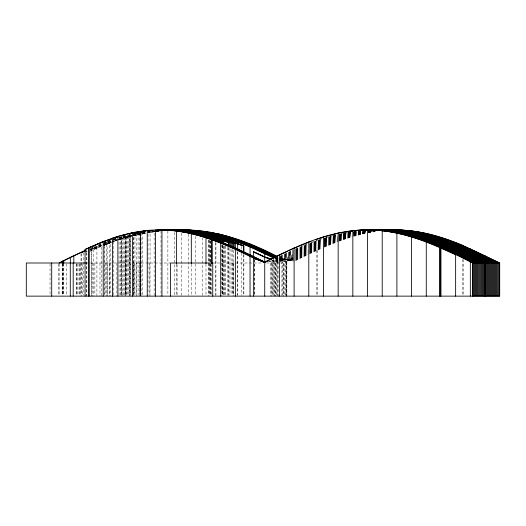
<?xml version="1.0" encoding="UTF-8"?>
<svg xmlns="http://www.w3.org/2000/svg" width="526" height="526" viewBox="0 0 526 526"><rect width="100%" height="100%" fill="white"/><g stroke="black" fill="none" stroke-linecap="round" stroke-linejoin="round"><path stroke-width="0.39" stroke-dasharray="2.63 1.97" d="M84.995 250.724L86.586 249.909L86.586 296.138M280.148 261.442L282.33 260.357L285.782 259.916L293.409 256.175M278.109 259.489L274.178 261.435L274.178 296.138M278.123 259.949L274.881 261.553L274.881 296.138M278.142 260.409L275.585 261.678L275.585 296.138M278.169 260.87L276.295 261.797L276.295 296.138M278.208 261.317L276.998 261.922L276.998 296.138M278.03 257.655L271.1 261.074L271.1 296.138M278.057 258.108L271.916 261.139L271.916 296.138M278.083 258.562L272.731 261.212L272.731 296.138M278.096 259.022L273.467 261.31L273.467 296.138M293.416 257.562L286.506 260.975L286.506 296.138M293.37 258.049L286.742 261.323L286.742 296.138M293.37 256.655L286.026 260.265L286.026 296.138M293.39 257.109L286.262 260.62L286.262 296.138M293.37 254.36L280.154 260.83L286.861 261.494L293.376 258.49M280.154 261.304L293.37 254.821M283.225 260.245L293.376 255.268M293.416 255.708L284.507 260.081L284.507 296.138M295.573 260.252L308.052 254.15M295.573 260.666L308.052 254.545M280.154 259.89L293.37 253.453M280.154 260.357L293.37 253.907M295.573 259.785L308.052 253.696M280.154 259.423L293.37 253.006M295.573 258.851L308.052 252.796M295.573 259.318L308.052 253.249M280.154 258.483L293.37 252.112M280.154 258.95L293.37 252.552M295.573 258.384L308.052 252.349M280.154 258.016L293.37 251.665M295.573 257.918L308.052 251.901M89.88 251.165L101.781 245.681M280.154 257.549L293.37 251.224M295.573 257.451L308.052 251.461M280.154 257.089L293.37 250.784M295.573 256.984L308.052 251.02M280.154 256.622L293.37 250.343M295.573 256.524L308.052 250.58M280.154 256.162L293.37 249.909M295.573 256.063L308.052 250.146M295.573 255.603L308.052 249.712M309.525 253.841L322.063 248.094M295.573 255.143L308.052 249.285M85.067 252.02L87.132 251.06M295.573 254.689L308.052 248.851M295.573 254.229L308.052 248.43M295.573 253.775L308.052 248.009M295.573 253.328L308.052 247.588M309.525 253.46L322.004 247.733M295.573 252.875L308.052 247.174M295.573 252.427L308.052 246.76M309.525 253.006L322.004 247.319M309.525 252.559L322.004 246.904M295.573 251.987L308.052 246.352M309.525 252.112L322.004 246.49M295.573 251.54L308.052 245.944M309.525 251.665L322.004 246.089M295.573 251.099L308.052 245.543M309.525 251.224L322.004 245.681M89.972 249.574L101.722 244.373M91.281 296.138L91.281 249.403L101.702 244.794M295.573 250.665L308.052 245.142M309.525 250.784L322.004 245.287M295.573 250.225L308.052 244.748M101.781 245.82L93.326 249.521L93.326 296.138M309.525 250.35L322.004 244.886M89.972 249.778L101.722 244.662M295.573 249.791L308.052 244.353M309.525 249.916L322.004 244.498M89.985 251.257L102.149 246.043M295.573 249.363L308.052 243.965M309.525 249.482L322.004 244.103M295.573 248.936L297.775 247.989M300.714 246.733L307.322 243.9M309.525 249.054L322.004 243.722M90.709 248.18L94.384 246.622M98.789 244.748L100.992 243.814M103.195 245.044L106.771 243.518L106.771 296.138M103.379 245.241L111.229 241.953M309.525 248.627L322.004 243.341M277.952 257.129L276.479 257.747L277.952 258.444M89.972 248.778L101.722 243.86M309.525 248.2L322.004 242.966M92.175 247.411L94.384 246.497M309.525 247.779L322.004 242.591M91.281 249.403L101.794 245.149M309.525 247.365L322.004 242.223M324.207 247.161L337.422 241.736M85.067 252.099L87.132 251.257M309.525 246.95L322.004 241.861M103.924 244.906L109.756 242.539L109.704 296.138M324.207 246.76L337.422 241.395M309.525 246.543L322.004 241.5M89.972 250.1L101.373 245.563L101.373 296.138M324.207 246.352L337.422 241.04M103.892 244.524L110.197 241.999L110.197 296.138M309.525 246.135L322.004 241.145M103.944 243.834L111.44 240.855M324.207 245.944L337.422 240.691M309.525 245.727L322.004 240.79M324.207 245.543L337.422 240.343M117.14 240.191L103.924 245.333L117.14 240.145L112.768 241.881M309.525 245.326L322.004 240.441M103.918 243.439L111.157 240.612M103.931 245.326L111.295 242.453M276.479 257.655L277.952 257.082M324.207 245.142L337.422 240.001M309.525 244.932L322.004 240.099M103.195 244.025L111.44 240.849M324.207 244.748L337.422 239.665M309.525 244.537L322.004 239.764M103.793 244.366L110.197 241.999M324.207 244.36L337.422 239.33M103.924 242.973L109.802 240.744M112.735 239.632L114.938 238.797M110.269 240.56L104.187 242.861L104.187 296.138M114.076 239.126L115.595 238.548M104.141 244.952L111.012 242.355M111.775 242.065L117.114 240.047M309.525 244.149L322.004 239.429M103.911 244.597L106.771 243.518M103.944 243.742L116.739 238.955L112.189 240.56M324.207 243.972L337.422 239.001M309.525 243.762L322.004 239.106M324.207 243.584L337.422 238.679M310.255 243.111L322.004 238.778M324.207 243.203L337.422 238.363M117.877 239.902L121.552 238.574M311.727 242.203L317.599 240.066M110.269 240.665L104.187 242.861L110.269 240.711M113.314 239.567L115.595 238.738M324.207 242.828L337.422 238.054M324.246 242.447L337.39 237.759M113.314 239.632L116.358 238.554M113.36 239.777L116.371 238.719L113.36 239.784M117.134 239.771L113.432 241.072L113.432 295.329M324.246 242.078L337.39 237.456M119.284 239.369L120.691 238.876L120.691 296.138M324.246 241.71L337.39 237.16M111.729 241.48L117.107 239.652M324.246 241.355L337.39 236.864M338.935 241.171L352.072 236.713M324.246 241L337.39 236.582M117.877 239.508L130.665 235.628M119.06 295.323L119.06 239.113L123.123 237.759L123.123 296.138M338.935 240.836L352.072 236.45M324.246 240.652L337.39 236.299M338.935 240.487L352.072 236.167M119.27 237.739L121.355 237.055L121.355 296.138M324.246 240.303L337.39 236.023M338.935 240.145L352.072 235.898M117.877 239.757L131.848 235.464M324.246 239.961L337.39 235.753M119.363 239.284L128.291 236.45L128.291 296.138M338.935 239.81L352.072 235.628M324.246 239.626L337.39 235.484M338.935 239.475L352.072 235.365M119.06 239.113L131.579 235.477M129.613 295.329L129.613 236.312L131.829 235.622M324.246 239.297L337.39 235.227M338.935 239.146L352.072 235.109M119.363 238.094L130.777 234.701L130.777 296.138M324.246 238.968L337.39 234.971M338.935 238.817L352.072 234.859M125.195 237.962L131.829 235.97L125.195 237.962L125.195 296.138M324.246 238.646L337.39 234.727M338.935 238.502L352.072 234.616M120.165 237.022L123.209 236.128M131.816 235.53L122.88 238.146L122.88 296.138M324.246 238.331L336.614 234.708M132.565 235.392L134.945 234.695L134.945 296.138M338.935 238.186L352.072 234.372M325.791 237.574L333.523 235.352M118.652 238.008L130.244 234.681M338.935 237.877L352.072 234.142M118.652 237.699L129.468 234.662M129.613 236.312L131.829 235.694M338.935 237.568L352.072 233.912M338.935 237.272L352.072 233.689M133.177 235.602L145.722 232.696M131.329 236.312L126.339 237.64L126.339 296.138M338.935 236.976L352.072 233.472M118.731 237.745L121.355 237.055M338.935 236.687L352.072 233.261M133.354 235.109L134.945 234.695M338.935 236.404L352.072 233.057M353.617 236.259L365.984 233.143M338.935 236.128L352.072 232.86M133.328 235.043L145.695 232.275M133.288 234.925L140.245 233.353L140.245 296.138L140.192 233.347M353.617 236.003L365.984 232.959M338.935 235.852L352.072 232.67M132.565 235.996L145.702 232.847L133.532 235.753L133.532 295.323M353.617 235.733L365.984 232.768M133.65 295.329L133.65 235.194L145.814 232.413L142.954 233.005M338.935 235.589L352.072 232.485M353.617 235.464L365.984 232.577M338.935 235.326L352.072 232.301M133.532 235.753L145.728 233.005M353.617 235.207L365.984 232.4M133.65 235.194L145.649 232.479M338.935 235.069L352.072 232.13M353.617 234.951L365.984 232.222M338.935 234.82L351.302 232.13M353.617 234.708L365.984 232.051M338.935 234.576L344.346 233.432M345.115 233.268L347.436 232.781M348.205 232.617L350.526 232.13M353.617 234.465L365.984 231.894M338.935 234.333L343.57 233.386M133.334 234.149L140.291 232.742L137.201 233.334M136.543 233.524L133.703 234.057L140.074 232.781M140.876 232.624L143.263 232.144M353.617 234.228L365.984 231.736M133.334 234.096L136.425 233.485M341.249 233.643L342.794 233.34M145.728 233.15L140.396 234.188L140.396 296.138M353.617 233.998L365.984 231.585M268.549 261.494L270.844 261.054L278.109 262.106L278.109 296.138M133.334 233.866L135.655 233.426M136.655 296.138L136.655 233.505L140.435 232.781M141.192 232.637L144.223 232.065M133.703 234.057L144.058 232.091M353.617 233.774L365.984 231.44M133.334 233.649L134.88 233.36M353.617 233.557L365.984 231.302M142.428 232.492L144.841 232.065L142.428 232.492L142.428 296.138M136.655 233.505L140.988 232.742M353.617 233.34L365.984 231.17M147.97 232.229L158.747 230.743M353.617 233.136L365.984 231.045M147.957 231.848L150.074 231.499L150.002 296.138M280.194 260.436L293.33 258.279M353.617 232.939L365.984 230.934M154.217 231.775L148.023 232.735L154.131 231.749L154.131 296.138M154.979 231.657L160.391 230.815M353.617 232.742L362.118 231.42M362.894 231.302L365.984 230.822M156.472 231.401L160.377 230.809M368.305 232.637L376.031 231.466M148.023 232.545L154.203 231.631M154.979 231.512L159.615 230.829M353.617 232.551L361.349 231.407M368.305 232.472L375.262 231.453M147.247 232.117L154.203 231.23M148.023 232.367L154.203 231.486M154.979 231.381L158.845 230.835M353.617 232.374L359.804 231.493M368.305 232.288L374.486 231.433M268.549 261.376L270.844 261.054L270.844 296.138M156.472 231.427L161.153 230.782M353.617 232.196L359.028 231.466M368.305 232.117L373.716 231.401M279.418 260.561L293.33 258.726L280.233 260.008M154.979 231.131L158.07 230.736M353.617 232.025L358.259 231.433M368.305 231.953L372.171 231.466M156.426 231.466L161.002 230.894L161.002 296.138M353.663 231.861L356.924 231.46M368.345 231.788L372.428 231.302M353.663 231.703L356.109 231.42M147.674 231.703L150.311 231.407M151.33 231.302L154.802 230.907M151.593 231.322L154.775 230.967M368.345 231.631L372.428 231.177M152.961 231.019L154.591 230.842M368.345 231.486L372.428 231.059M152.961 230.907L154.591 230.743M371.612 230.809L368.345 231.078L372.428 230.75M279.418 260.094L293.284 259.147L280.233 259.594M150.074 231.499L147.984 231.67L147.984 295.323M279.418 259.62L293.284 259.561L280.233 259.173M85.876 263L169.977 263M212.445 263L261.961 263M266.603 263L286.861 263M279.418 259.154L293.284 259.982L280.233 258.759M279.418 258.687L293.33 260.403L280.194 258.338M279.418 258.22L293.33 260.83M279.418 257.753L283.218 259.2L293.324 261.231M280.194 257.918L293.33 260.804M277.873 261.179L273.237 259.811M272.159 259.956L278.109 262.106M276.479 257.273L277.952 257.977M276.479 258.2L277.952 258.91M275.749 258.305L277.952 259.377M275.013 258.417L277.952 259.851M275.013 258.647L277.952 260.081M280.042 257.891L281.916 258.818L281.916 296.138M463.327 259.45L463.327 295.323M462.532 259.331L462.532 295.323M317.125 250.317L317.125 296.138M316.908 250.363L316.908 296.138M286.861 296.138L286.861 261.494L285.782 259.916L285.782 296.138M283.632 263L283.632 296.138M283.218 259.2L283.225 296.138M282.33 260.357L282.33 296.138M277.708 262.04L277.708 296.138M275.4 263L275.4 296.138M272.994 263L272.994 295.329M254.715 259.456L254.715 295.323M254.591 259.436L254.591 295.323M243.886 254.275L243.886 295.329M243.453 254.821L243.453 295.329M241.296 246.49L241.296 248.93M241.296 252.999L241.296 295.329M237.66 252.059L237.66 295.323M237.239 251.579L237.239 295.329M233.426 263L233.426 296.138M233.248 250.258L233.248 295.323M232.926 263L232.926 295.329M232.19 249.403L232.19 295.323M231.085 249.35L231.085 295.316M229.974 248.476L229.901 295.316M228.863 247.522L228.863 295.329M228.672 247.509L228.672 295.329M227.515 247.358L227.515 295.329M225.075 246.05L225.075 295.316M225.029 246.043L225.029 295.329M224.037 246.201L224.037 295.329M223.708 246.221L223.708 295.323M222.892 245.451L222.892 295.323M222.82 245.366L222.82 295.323M222.557 245.537L222.557 295.323M222.077 244.682L222.077 295.323M221.88 244.695L221.88 296.138M215.949 242.276L215.949 295.323M215.219 242.861L215.219 295.323M211.636 264.381L211.636 295.329M210.867 240.77L210.867 295.323M210.775 240.954L210.775 296.138M209.953 240.783L209.953 295.323M209.078 240.323L209.078 295.316M209.032 239.974L209.032 295.323M208.539 239.981L208.539 296.138M205.988 264.105L205.988 295.329M202.214 237.667L202.214 295.329M195.343 236.22L195.343 295.316M191.306 264.098L191.306 295.329M188.479 234.123L188.479 295.323M181.608 233.136L181.608 295.323M177.084 264.617L177.084 295.329M176.618 264.098L176.618 295.329M174.737 232.4L174.737 295.323M167.873 231.105L167.873 295.329M149.443 263L149.443 295.329M141.073 233.156L141.073 295.329M140.6 232.453L140.6 295.323M139.804 233.32L139.804 296.138M139.226 263L139.226 295.329M138.075 233.051L138.075 295.323M136.543 263L136.543 295.329M134.446 263L134.446 295.329M133.703 263L133.703 295.329M130.685 234.826L130.665 296.138M129.942 234.458L129.942 295.329M129.777 234.931L129.804 296.138M127.594 236.45L127.594 296.138M126.135 236.194L126.135 295.329M125.76 236.404L125.76 295.323M125.497 236.279L125.497 295.329M125.418 263L125.418 296.138M124.314 237.404L124.314 296.138M121.578 236.838L121.552 296.138M121.085 236.864L121.085 295.329M116.91 263L116.91 296.138M109.316 263L109.316 296.138M107.685 263L107.685 296.138M107.14 242.17L107.14 296.138M105.588 263L105.588 295.329M104.095 242.262L104.095 295.329M99.979 263L99.979 296.138M96.909 296.138L96.909 247.075L91.439 249.515L91.439 296.138M94.871 263L94.871 295.329M92.306 263L92.306 296.138M86.836 252.638L86.836 296.138M83.693 252.664L83.693 295.316M82.529 263.809L82.529 295.329M81.504 253.571L81.504 296.138M81.011 253.611L81.011 295.323M80.458 263.809L80.458 296.138M79.597 263.809L79.597 295.329M79.018 263.809L79.018 296.138M77.447 263.809L77.447 295.329M76.48 263.809L76.48 296.138M76.231 263.809L76.231 296.138M66.506 263.809L66.506 295.329M63.784 263.736L63.777 295.329M63.054 263.316L63.054 295.316M62.942 263.375L62.942 295.323M62.837 263.809L62.837 296.138M62.502 263.809L62.502 295.329M59.136 263.809L59.136 295.329M58.531 263.809L58.531 295.329M50.049 263.809L50.049 295.329M143.381 232.124L141.067 232.591L143.381 232.104M372.428 230.947L368.345 231.341L372.428 230.96M372.428 230.842L368.345 231.21L372.428 230.855M370.797 230.769L368.345 230.96L370.797 230.776"/><path stroke-width="0.79" d="M70.346 262.974L70.346 257.313L59.136 263L73.088 256.215M70.346 257.313L85.567 250.277M84.995 250.724L81.011 252.789L83.055 251.862M455.641 254.696L439.743 247.628C417.157 237.607 393.027 230.145 368.134 229.862L367.529 229.862C330.782 229.816 296.842 245.879 264.729 262.033L253.637 258.457L253.637 296.138M264.729 262.349L279.418 255.123M85.067 296.138L85.067 249.475L102.215 241.927L117.877 236.391L132.565 232.643L147.247 230.441C168.011 228.764 189.084 230.598 209.032 236.72M280.154 254.781L287.492 251.362M288.965 250.678L294.106 248.279M73.824 255.86L85.166 250.573M85.067 249.475L102.051 242.269M294.836 247.976L308.052 242.453M266.938 261.376L264.729 262.231C230.98 245.372 194.929 228.146 156.222 230.125M321.156 238.14L323.477 237.318M308.788 242.151L311.109 241.342M315.745 239.725L323.477 237.022L338.159 233.156L352.847 230.73M111.696 238.85L103.195 241.769L89.275 247.509L89.275 296.138M114.01 238.054L117.877 236.726M104.858 241.191L111.755 238.876M114.05 238.1L117.877 236.818M123.13 235.372L125.385 234.754M332.748 234.82L335.069 234.195M123.288 235.332L125.609 234.734M129.468 233.741L132.565 232.946M141.073 231.519L140.6 231.637L142.073 231.433M137.207 232.222L138.752 231.94L137.201 232.209M351.302 231.23L352.847 230.953M342.025 232.702L343.57 232.433M345.115 232.17L352.847 230.842M140.291 231.723L145.702 230.868M267.024 261.586L264.729 261.909L235.359 247.871L221.88 242.249L224.037 242.105L208.539 236.726L211.636 236.693L228.672 242.644L234.635 242.88L243.886 246.063L243.886 251.809M144.295 231.131L145.768 230.927M361.007 230.664L362.638 230.5M160.305 230.118L161.936 229.967C178.492 229.494 195.014 231.966 210.867 236.7L210.867 238.331M360.185 230.658L362.638 230.427M365.899 230.118L367.529 229.967C406.868 228.337 443.333 245.767 477.601 263L477.601 296.138M359.37 230.644L362.638 230.362M379.772 230.125C419.452 227.876 456.344 245.681 490.903 263L490.903 296.138M358.554 230.625L362.638 230.296M475.701 296.138L475.701 263C441.288 245.76 404.593 228.021 365.083 230.099C404.921 227.811 441.971 245.583 476.655 263L476.655 296.138M489.002 296.138L489.002 263C454.747 245.898 418.255 228.093 378.95 230.145C418.584 227.87 455.431 245.727 489.949 263L489.949 296.138M356.924 230.658L362.638 230.243M364.268 230.125C403.725 228.021 440.38 245.806 474.754 263L474.754 296.138M158.668 230.118C180.931 228.922 203.016 234.254 223.708 242.131M149.7 230.677L152.145 230.513M355.293 230.677C397.432 225.799 437.205 244.498 473.801 263L473.801 296.138M378.135 230.118C417.394 228.153 453.839 245.912 488.049 263L488.049 296.138M172.541 230.118C209.236 227.659 245.136 239.488 277.215 256.517M148.878 230.631L152.145 230.434M354.478 230.631C395.578 226.062 434.693 243.525 470.329 261.922M171.726 230.132C207.987 227.804 242.486 242.184 274.276 258.056M377.32 230.132C416.533 228.166 452.925 245.944 487.102 263L487.102 296.138M164.973 230.118C188.919 228.665 212.984 232.512 235.359 241.145L250.047 246.891L273.546 257.931M147.247 230.618L152.145 230.368M157.037 230.112C179.576 228.856 201.951 234.175 222.892 242.184M170.924 230.138L176.868 229.901L191.306 231.006L205.988 233.623L227.515 240.04C207.717 233.728 187.125 228.626 166.15 230.066M229.901 239.508L220.677 236.799C204.555 232.13 187.736 229.145 170.911 230.138C193.634 228.639 215.936 234.497 237.239 241.855L237.239 243.472M485.202 296.138L485.011 262.908C451.203 246.083 415.264 228.422 376.504 230.138C415.224 228.212 451.242 245.589 485.011 262.435L486.149 263L486.149 296.138M171.055 230.138C188.512 229.106 205.804 232.781 222.557 237.377M152.145 230.303C138.601 230.894 125.3 234.129 112.4 238.153L112.4 296.138M391.193 230.125C416.092 228.915 440.564 236.042 463.327 245.583L462.532 245.432L499.7 263L499.7 296.138L26.3 296.138L26.3 263L85.685 263M390.377 230.132C429.341 228.343 465.477 246.069 499.45 263L499.45 296.138M170.095 230.112C195.429 228.889 220.322 236.121 243.453 245.912L243.453 252.388M375.689 230.112C414.481 228.494 450.42 246.148 484.249 263L484.249 296.138M389.562 230.125C428.48 228.383 464.563 246.089 498.503 263L498.503 296.138M374.058 230.132C413.088 228.304 449.276 246.036 483.302 263L483.302 296.138M174.737 229.947L191.306 230.98M388.74 230.118C427.625 228.429 463.643 246.102 497.55 263L497.55 296.138M167.643 230.125C190.156 229.04 212.405 234.78 233.248 242.887L233.248 247.799M373.243 230.125C416.099 226.285 456.594 243.669 493.75 263L493.75 296.138M387.11 230.125C426.231 228.264 462.505 245.984 496.603 263L496.603 296.138M165.197 230.125C188.176 228.909 210.926 234.517 232.19 242.848L232.19 246.944M370.797 230.132C413.837 226.193 454.536 243.551 491.849 263L491.849 296.138M383.848 230.125C423.772 227.732 460.901 245.55 495.65 263L495.65 296.138M161.936 230.112C185.625 228.751 209.151 234.103 231.085 242.782L231.085 246.063M367.529 230.112C392.376 228.928 417.526 230.815 440.959 239.751C458.784 246.234 475.846 254.545 492.803 263L492.803 296.138M480.455 296.138L480.455 263C445.39 245.294 407.841 227.58 367.529 230.059C392.311 229.323 417.48 230.204 440.959 239.087C459.474 245.635 477.148 254.249 494.703 263L494.703 296.138M499.7 263L472.499 263L472.499 296.138M181.608 229.862C214.444 230.191 245.326 243.229 274.276 257.595M188.479 230.04C219.138 231.782 247.831 244.044 275.013 257.484M253.447 256.754L253.447 251.829L264.729 256.912L270.916 258.976L264.729 257.069L253.913 251.882M382.218 230.066C417 232.144 448.849 247.7 479.502 263L479.502 296.138M382.218 230.118C416.651 232.426 448.172 247.845 478.555 263L478.555 296.138M195.343 230.48C223.504 233.334 249.863 244.643 275.013 257.023M202.214 231.17C228.126 234.958 252.408 245.445 275.749 256.918M253.637 258.457L254.715 258.641L235.359 249.39L220.677 243.097L205.988 237.68L191.306 233.61L177.084 231.019L161.936 229.882L157.853 230.099C179.353 229.066 200.649 234.221 220.677 241.697L222.077 242.236M209.078 232.111C232.742 236.562 254.972 246.267 276.479 256.806M205.666 233.577L220.677 237.686L237.66 243.893L237.66 249.607M215.219 235.484L210.775 234.458L226.601 239.264L243.886 246.063M215.949 233.301C237.081 238.153 257.069 246.852 276.479 256.346M209.953 236.713C193.614 231.927 176.532 229.158 159.49 230.145C196.803 229.204 231.355 246.161 263.999 262.342M271.416 259.686L264.729 257.26L253.447 251.829M254.591 258.621L264.006 262.086M225.075 239.481L234.188 242.88L234.188 247.799M262.527 261.79C230.796 246.562 197.888 230.441 161.936 229.882L161.936 296.138M470.329 261.744L472.854 263L472.854 296.138M485.011 255.741L485.011 296.138M482.355 296.138L482.355 263C450.887 247.273 418.032 231.282 382.218 229.941L380.587 230.099L382.218 229.987C417.697 231.552 450.203 247.424 481.402 263L481.402 296.138M470.329 248.837L470.329 296.138M455.641 242.453L455.641 296.138M440.959 237.265L440.959 296.138M440.157 247.522L440.157 296.138M439.743 247.628L439.743 296.138M426.27 233.32L426.27 296.138M411.588 230.815L411.588 296.138M396.9 229.875L396.9 296.138M382.218 229.869L382.218 296.138M367.529 229.862L367.529 296.138M352.847 230.644L352.847 296.138M338.159 232.992L338.159 296.138M323.477 236.792L323.477 296.138M308.788 241.868L308.788 296.138M294.106 247.97L294.106 296.138M279.418 254.801L279.418 296.138M264.729 250.494L264.729 296.138M250.047 244.025L250.047 296.138M241.296 243.236L241.296 245.675M235.359 238.495L235.359 296.138M229.974 246.01L229.974 242.723C208.381 234.195 185.251 228.895 161.936 230.053C184.882 228.994 207.612 234.307 228.863 242.657L228.863 245.09M228.672 242.644L228.672 245.077M220.677 234.254L220.677 236.871M220.677 237.292L220.677 237.719M220.677 238.002L220.677 296.138M212.741 296.138L212.741 263L170.542 263L170.542 296.138M212.129 239.869L212.129 263.519M211.741 239.626L211.741 263.381M211.636 236.693L211.636 238.324M205.988 231.657L205.988 233.656M205.988 233.86L205.988 263.664M191.306 230.191L191.306 231.006M191.306 231.124L191.306 263.657M176.618 229.869L176.618 263.552M155.4 229.928L155.4 296.138M147.247 230.441L147.247 296.138M132.565 232.643L132.565 296.138M117.877 236.391L117.877 296.138M103.195 241.539L103.195 296.138M88.506 247.864L88.506 296.138M73.824 255.669L73.824 262.954M73.193 263L73.193 296.138M70.293 263L70.293 296.138M63.784 262.928L63.784 260.495L62.942 260.916L62.942 263.375M63.054 260.85L63.054 263.316M51.706 263L51.706 296.138"/></g></svg>
